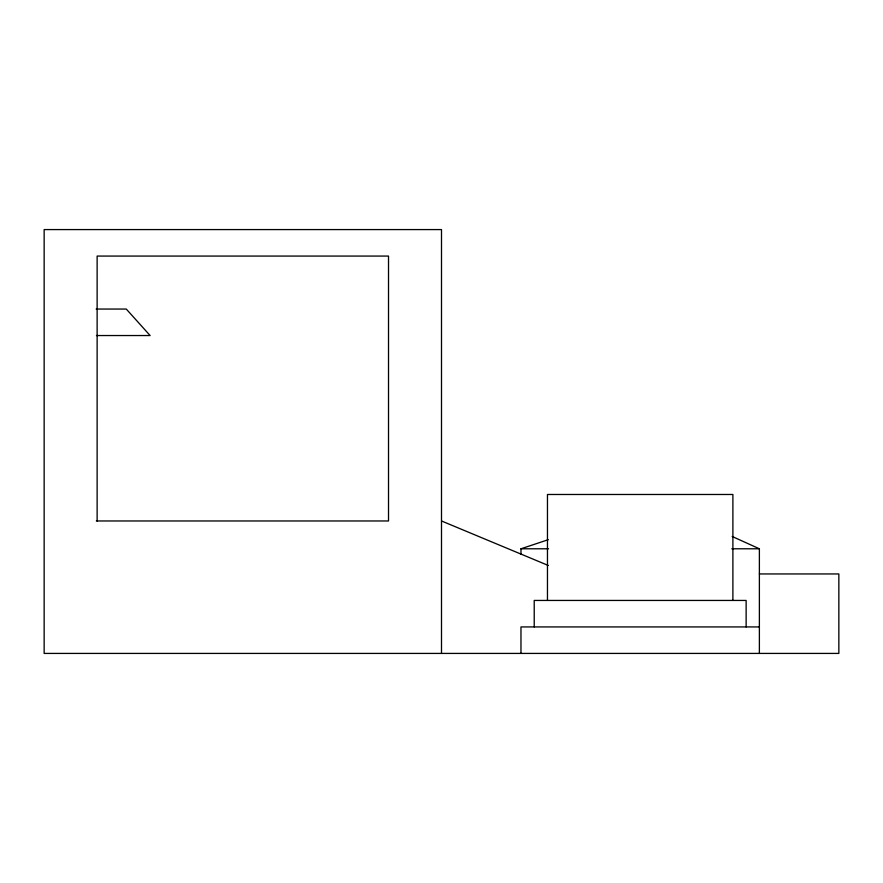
<?xml version="1.0" encoding="UTF-8"?>
<svg xmlns="http://www.w3.org/2000/svg" width="883" height="883" viewBox="0 0 883 883"><rect width="100%" height="100%" fill="white"/><g stroke="black" fill="none" stroke-linecap="round" stroke-linejoin="round"><path stroke-width="1.32" d="M520.97 554.292L520.97 548.784L548.343 539.668M96.159 309.05L126.269 309.05L150.11 335.54L96.446 335.54M96.346 520.97L388.52 520.97L388.52 256.07L97.13 256.07L97.13 520.97M520.97 548.784L548.531 548.784M731.819 548.784L759.38 548.784L759.38 653.42M759.38 573.95L838.85 573.95L838.85 653.42L44.15 653.42L44.15 229.58L441.5 229.58L441.5 653.42M759.38 626.93L520.97 626.93L520.97 653.42M441.5 520.97L548.31 565.473M732.184 536.478L759.38 548.784M746.135 626.93L746.135 600.44L534.215 600.44L534.215 626.93M732.89 600.44L732.89 494.48L547.46 494.48L547.46 600.44"/></g></svg>
